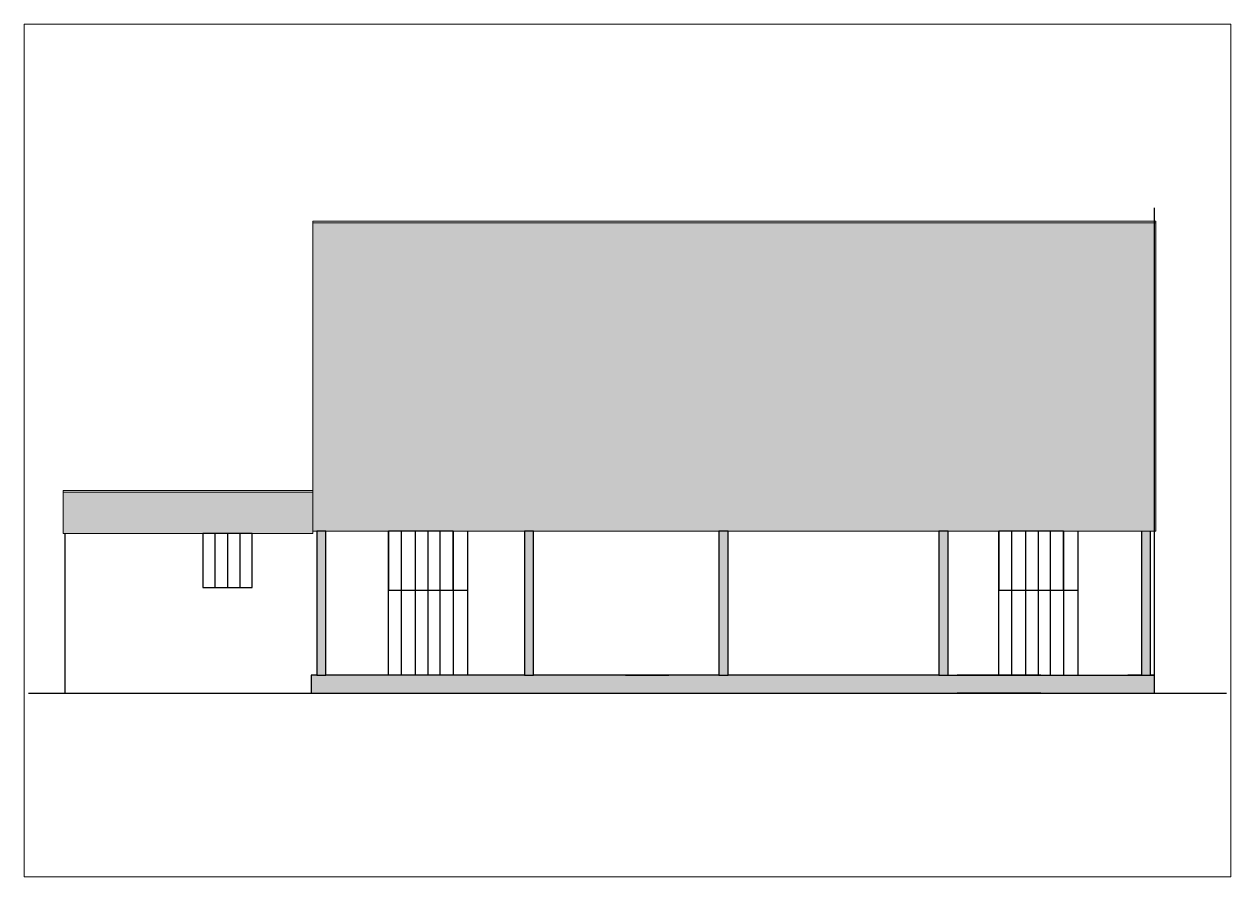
# Paper-space layout 'Layout2' of a CAD drawing. Header units: millimetres. Extents: x 30 to 267, y 21 to 189.
# The model-space entities are those that its viewports show. They can reach past a viewport. Long polylines and large blocks are cut down to what shows.
import ezdxf

# ---------------------------------------------------------------- set-up
doc = ezdxf.new("R2010")
doc.units = ezdxf.units.MM
doc.layers.get('0').update_dxf_attribs({"color": 250, "lineweight": 25})
for name, color, linetype, lineweight in [('A-ALV-___-___-EXI', 250, 'Continuous', 25), ('A-BAS-___-___-EXI', 250, 'Continuous', 25), ('A-COB-___-___-EXI', 250, 'Continuous', 13), ('A-JAN-___-___-EXI', 250, 'Continuous', 25), ('A-PIL-___-___-EXI', 250, 'Continuous', 25), ('A-POR-___-___-EXI', 250, 'Continuous', 25)]:
    doc.layers.add(name, color=color, linetype=linetype, lineweight=lineweight)

msp = doc.modelspace()

# ---------------------------------------------------------------- hatches: boundary and pattern name
at = {"layer": 'A-BAS-___-___-EXI', "true_color": 0xcb9898}
msp.add_hatch(color=253, dxfattribs=at).paths.add_polyline_path([(54566, -215), (54619, -215), (54619, 29), (43146, 29), (43146, -215), (54442, -215)])
at = {"layer": 'A-COB-___-___-EXI'}
h = msp.add_hatch(dxfattribs=at)
h.set_pattern_fill('FP_1', color=256, style=0, pattern_type=2)
h.set_pattern_definition([(286.859, (62016.916, 1639.517), (261.62377, -716.64497), [9.196, -910.396]), (0, (62002.25, 1630.72), (0, 146.678), [17.335, -249.364]), (276.427, (62010.249, 1713.589), (266.6794146, -2346.47961378), [83.397, -16596.018]), (0, (61798.22, 1641.72), (0, 146.678), [46.672, -220.027]), (0, (61798.22, 1630.72), (0, 146.678), [45.339, -221.361]), (298.612, (61994.247, 1645.384), (258.875474, -425.683088), [16.708, -1654.102]), (319.453, (61982.245, 1655.652), (522.546793, -430.7415085), [15.794, -3143.05]), (333.245, (61966.243, 1663.719), (2921.3751564, -1460.59035), [17.921, -3566.183]), (349.015, (61943.574, 1668.119), (793.4798843, -145.393203), [23.093, -4595.432]), (355.508, (61931.572, 1678.387), (259.30418, 0.583114), [18.727, -1853.927]), (348.546, (61950.241, 1676.92), (2927.60046, -585.4599825), [25.851, -5144.422]), (336.252, (61975.578, 1671.786), (1036.392025, -426.644214), [21.853, -1435.011]), (321.342, (61995.58, 1662.986), (2390.69089, -1899.094167), [18.784, -3738.12]), (83.573, (61843.561, 1630.716), (1600.3679636, 14228.1099386), [83.397, -16596.018]), (82.853, (61852.896, 1566.912), (266.879958, 2201.747116), [64.305, -4222.668]), (277.147, (62002.248, 1630.716), (266.4857156, -2051.9170177), [64.305, -4222.668]), (0, (61920.9, 1668.12), (0, 146.678), [22.669, -244.03]), (13.038, (61895.568, 1662.252), (1873.547503, 441.5715542), [26.007, -5175.382]), (26.334, (61882.233, 1655.652), (281.560335, 154.031958), [14.879, -2960.949]), (37.595, (61868.898, 1645.384), (555.495704, 457.047846), [16.83, -1666.153]), (61.388, (61860.897, 1630.716), (541.234887, 1041.092105), [16.708, -1654.102]), (0, (61843.56, 1630.72), (0, 146.678), [17.335, -249.364]), (73.141, (61843.56, 1630.716), (5.07394, 163.42422), [9.196, -910.396]), (60.394, (61846.228, 1639.517), (1071.983217, 1915.907797), [13.496, -2685.75]), (38.658, (61852.896, 1651.251), (543.033112, 447.7331936), [18.784, -3738.12]), (23.748, (61867.564, 1662.986), (297.1128, 160.056392), [21.853, -1435.011]), (11.454, (61887.567, 1671.786), (2139.703718, 441.2587047), [25.851, -5144.422]), (4.492, (61912.903, 1676.92), (1607.596553, 147.249108), [18.727, -1853.927]), (299.606, (62010.249, 1651.251), (261.532664, -430.932412), [13.496, -2685.75]), (0, (62018.25, 1641.72), (0, 146.678), [46.672, -220.027]), (0, (62019.58, 1630.72), (0, 146.678), [45.339, -221.361])])
h.paths.add_polyline_path([(54566, 1989), (54640, 1989), (54640, 6185), (43170, 6185), (43170, 1989), (54442, 1989)])
h = msp.add_hatch(dxfattribs=at)
h.set_pattern_fill('FP_2', color=256, style=0, pattern_type=2)
h.set_pattern_definition([(286.206, (58616.916, -985.197), (262.18426, -749.152535), [9.556, -946.069]), (0, (58602.25, -994.37), (0, 152.942), [17.335, -249.364]), (276.165, (58610.249, -907.961), (266.64983812, -2446.74305203), [86.915, -17296.12]), (0, (58398.22, -982.9), (0, 152.942), [46.672, -220.027]), (0, (58398.22, -994.37), (0, 152.942), [45.339, -221.361]), (297.616, (58594.247, -979.08), (259.645134, -445.336522), [17.261, -1708.805]), (318.265, (58582.245, -968.374), (523.322023, -449.843293), [16.083, -3200.466]), (332.27, (58566.243, -959.962), (2922.049341, -1523.316579), [18.078, -3597.569]), (348.558, (58543.574, -955.374), (793.750891, -151.6570474), [23.129, -4602.704]), (355.317, (58531.572, -944.668), (259.58831, 0.584435), [18.732, -1854.423]), (348.07, (58550.241, -946.197), (2927.846092, -610.5453466), [25.896, -5153.264]), (335.356, (58575.578, -951.55), (1037.949156, -445.586654), [22.007, -1445.128]), (320.168, (58595.58, -960.727), (2391.357994, -1980.7644444), [19.101, -3801.218]), (83.835, (58443.561, -994.374), (1600.14980977, 14835.76153746), [86.915, -17296.12]), (83.142, (58452.896, -1060.904), (266.8928884, 2295.5901926), [67.009, -4400.279]), (276.858, (58602.248, -994.374), (266.5418505, -2139.7349876), [67.009, -4400.279]), (0, (58520.9, -955.37), (0, 152.942), [22.669, -244.03]), (13.575, (58495.568, -961.491), (1873.2641183, 460.3750578), [26.065, -5186.859]), (27.299, (58482.233, -968.374), (280.756223, 160.197298), [15.006, -2986.258]), (38.759, (58468.898, -979.08), (553.99329, 475.35759), [17.101, -1692.988]), (62.384, (58460.897, -994.374), (540.461063, 1084.085087), [17.261, -1708.805]), (0, (58443.56, -994.37), (0, 152.942), [17.335, -249.364]), (73.794, (58443.56, -994.374), (4.52271, 168.50019), [9.556, -946.069]), (61.412, (58446.228, -985.197), (1071.483864, 1996.808973), [13.934, -2772.898]), (39.832, (58452.896, -972.962), (542.363909, 466.2976836), [19.101, -3801.218]), (24.644, (58467.564, -960.727), (295.553555, 166.177703), [22.007, -1445.128]), (11.93, (58487.567, -951.55), (2139.4486237, 460.072498), [25.896, -5153.264]), (4.683, (58512.903, -946.197), (1607.31345, 153.514048), [18.732, -1854.423]), (298.588, (58610.249, -972.962), (262.036961, -450.260546), [13.934, -2772.898]), (0, (58618.25, -982.9), (0, 152.942), [46.672, -220.027]), (0, (58619.58, -994.37), (0, 152.942), [45.339, -221.361])])
h.paths.add_polyline_path([(39770, 1959), (43170, 1959), (43170, 2519), (39770, 2519)])
at = {"layer": 'A-PIL-___-___-EXI', "true_color": 0xc19a82}
h = msp.add_hatch(color=33, dxfattribs=at)
h.paths.add_polyline_path([(51688, 29), (51812, 29), (51812, 1989), (51688, 1989)])
h.paths.add_polyline_path([(54566, 29), (54566, 1989), (54442, 1989), (54442, 29)])
h.paths.add_polyline_path([(46173, 29), (46173, 1989), (46049, 1989), (46049, 29)])
h.paths.add_polyline_path([(43221, 29), (43345, 29), (43345, 1989), (43221, 1989)])
h.paths.add_polyline_path([(48694, 29), (48818, 29), (48818, 1989), (48694, 1989)])

# ---------------------------------------------------------------- linework, layer by layer
for p, q in [((54619, 29), (54566, 29)), ((54619, -215), (54619, 29))]:
    msp.add_line(p, q)
at = {"layer": 'A-ALV-___-___-EXI'}
for p, q in [((54619, 29), (54619, 6389)), ((39799, -215), (39799, 1956))]:
    msp.add_line(p, q, dxfattribs=at)
at = {"layer": 'A-BAS-___-___-EXI'}
for p, q in [((46049, 29), (43345, 29)), ((48694, 29), (46173, 29)), ((47421, 29), (48013, 29)), ((51688, 29), (48818, 29)), ((53076, 29), (51936, 29)), ((54442, 29), (54566, 29)), ((54566, 29), (54619, 29)), ((39300, -215), (55600, -215))]:
    msp.add_line(p, q, dxfattribs=at)
for points in [[(43221, 29), (43146, 29), (43146, -215), (54619, -215), (54619, 29)], [(51812, 29), (54442, 29), (54258, 29)]]:
    msp.add_lwpolyline(points, dxfattribs=at)
msp.add_lwpolyline([(53076, -215), (51936, -215)], close=True, dxfattribs=at)
at = {"layer": 'A-COB-___-___-EXI'}
for p, q in [((54640, 6185), (43170, 6185)), ((43170, 2519), (39770, 2519)), ((43170, 1989), (43221, 1989)), ((43345, 1989), (46049, 1989)), ((46173, 1989), (48694, 1989)), ((48818, 1989), (51688, 1989)), ((51812, 1989), (54442, 1989)), ((54566, 1989), (54442, 1989))]:
    msp.add_line(p, q, dxfattribs=at)
msp.add_lwpolyline([(43170, 2544), (39770, 2544), (39770, 1959), (43170, 1959), (43170, 6209), (54640, 6209), (54640, 1989), (54566, 1989)], dxfattribs=at)
at = {"layer": 'A-JAN-___-___-EXI'}
for p, q in [((41673, 1959), (41673, 1221)), ((42342, 1959), (41673, 1959)), ((42342, 1221), (42342, 1959)), ((41673, 1221), (42342, 1221))]:
    msp.add_line(p, q, dxfattribs=at)
for points in [[(41838, 1221), (41838, 1959), (41673, 1959), (41673, 1221)], [(42342, 1221), (42342, 1959), (42007, 1959), (42007, 1221)], [(42342, 1221), (42342, 1959), (42175, 1959), (42175, 1221)]]:
    msp.add_lwpolyline(points, close=True, dxfattribs=at)
at = {"layer": 'A-PIL-___-___-EXI'}
for p, q in [((54442, 1989), (54442, 29)), ((54566, 29), (54566, 1989))]:
    msp.add_line(p, q, dxfattribs=at)
for points in [[(43345, 1989), (43221, 1989), (43221, 29), (43345, 29)], [(46173, 1989), (46049, 1989), (46049, 29), (46173, 29)], [(48818, 1989), (48694, 1989), (48694, 29), (48818, 29)], [(51812, 1989), (51688, 1989), (51688, 29), (51812, 29)]]:
    msp.add_lwpolyline(points, close=True, dxfattribs=at)
at = {"layer": 'A-POR-___-___-EXI'}
for p, q in [((44199, 29), (44199, 1989)), ((44374, 29), (44374, 1989)), ((44562, 1989), (44562, 29)), ((44732, 1989), (44732, 29)), ((44902, 29), (44902, 1989)), ((45078, 1989), (45078, 29)), ((45272, 1989), (45272, 29)), ((52503, 29), (52503, 1989)), ((52678, 29), (52678, 1989)), ((52867, 1989), (52867, 29)), ((53037, 1989), (53037, 29)), ((53207, 29), (53207, 1989)), ((53382, 1989), (53382, 29)), ((53577, 1989), (53577, 29))]:
    msp.add_line(p, q, dxfattribs=at)
for points in [[(45078, 1189), (45078, 1989), (44199, 1989), (44199, 1189), (45272, 1189)], [(53382, 1189), (53382, 1989), (52503, 1989), (52503, 1189), (53577, 1189)]]:
    msp.add_lwpolyline(points, dxfattribs=at)

psp = doc.layouts.new('Layout2')

# ---------------------------------------------------------------- viewports
at = {"layer": '0'}
psp.add_viewport(center=(148.5, 104.94), size=(237.6, 167.9109), view_center_point=(47449.81, 3087.03), view_height=11603.8413, dxfattribs=at)

doc.saveas('drawing.dxf')
